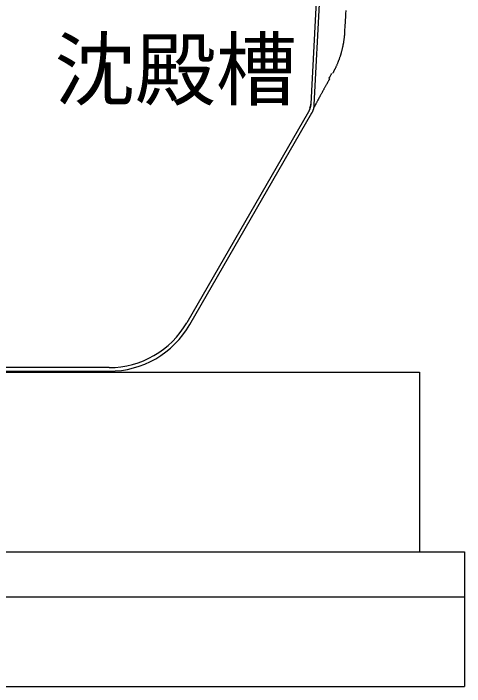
# Model space of a CAD drawing. Units: millimetres, scale not verified. Extents: x -23521 to 8910, y -6308 to 6308.
# Drawn here: x -3273 to -2771, y -3866 to -3117 of the extents above; entities that cross this region are included whole.
import ezdxf
from ezdxf.enums import TextEntityAlignment as Align

# ---------------------------------------------------------------- set-up
doc = ezdxf.new("R2010")
doc.units = ezdxf.units.MM
doc.header["$LTSCALE"] = 30
doc.linetypes.add('CHAIN1', pattern=[8, 5, -1, 1, -1])
doc.layers.add('0-1_空気管', color=3, linetype='Continuous', lineweight=25)
doc.layers.add('0-E_機器', color=2, linetype='Continuous', lineweight=25)
doc.styles.add('ＭＳ ゴシック', font='')
doc.styles.get('ＭＳ ゴシック').set_extended_font_data('MS Gothic')

msp = doc.modelspace()

# ---------------------------------------------------------------- linework, layer by layer
at = {"layer": '0-1_空気管'}
for p, q in [((-2938, -3218.68), (-2908.99, -2665.09)), ((-3076.59, -3463.09), (-2940.65, -3227.63))]:
    msp.add_line(p, q, dxfattribs=at)
for points in [[(-2912.78, -2661.09), (-2941.94, -3217.51), (-2941.96, -3217.77), (-2941.96, -3217.88), (-2941.97, -3218.01), (-2941.98, -3218.16), (-2941.99, -3218.33), (-2942, -3218.51), (-2942.02, -3218.69), (-2942.03, -3218.88), (-2942.05, -3219.08), (-2942.08, -3219.27), (-2942.11, -3219.47), (-2942.14, -3219.68), (-2942.17, -3219.89), (-2942.22, -3220.11), (-2942.27, -3220.35), (-2942.33, -3220.6), (-2942.4, -3220.88), (-2942.47, -3221.17), (-2942.56, -3221.49), (-2942.65, -3221.81), (-2942.75, -3222.14), (-2942.84, -3222.47), (-2942.94, -3222.79), (-2943.04, -3223.1), (-2943.14, -3223.39), (-2943.23, -3223.66), (-2943.32, -3223.9), (-2943.41, -3224.13), (-2943.49, -3224.34), (-2943.58, -3224.54), (-2943.66, -3224.73), (-2943.75, -3224.91), (-2943.83, -3225.09), (-2943.92, -3225.26), (-2944.01, -3225.43), (-2944.1, -3225.6), (-2944.19, -3225.75), (-2944.27, -3225.9)], [(-2903.02, -3113.63), (-2903.22, -3117.37), (-2903.41, -3120.93), (-2903.58, -3124.24), (-2903.74, -3127.24), (-2903.88, -3129.88), (-2904.27, -3137.33), (-2904.3, -3137.87), (-2904.31, -3138.1), (-2904.32, -3138.37), (-2904.34, -3138.68), (-2904.36, -3139.03), (-2904.38, -3139.4), (-2904.41, -3139.79), (-2904.43, -3140.19), (-2904.46, -3140.59), (-2904.49, -3141), (-2904.53, -3141.42), (-2904.57, -3141.85), (-2904.61, -3142.3), (-2904.67, -3142.77), (-2904.73, -3143.27), (-2904.79, -3143.81), (-2904.86, -3144.4), (-2904.95, -3145.04), (-2905.04, -3145.71), (-2905.14, -3146.4), (-2905.24, -3147.11), (-2905.34, -3147.82), (-2905.55, -3149.18), (-2905.65, -3149.81), (-2905.75, -3150.4), (-2905.84, -3150.94), (-2905.93, -3151.46), (-2906.03, -3151.97), (-2906.13, -3152.47)], [(-2906.13, -3152.47), (-2906.23, -3152.98), (-2906.35, -3153.53), (-2906.47, -3154.1), (-2906.62, -3154.72), (-2906.77, -3155.38), (-2906.93, -3156.06), (-2907.09, -3156.75), (-2907.26, -3157.44), (-2907.43, -3158.12), (-2907.59, -3158.77), (-2907.75, -3159.38), (-2907.89, -3159.95), (-2908.03, -3160.48), (-2908.17, -3160.98), (-2908.31, -3161.47), (-2908.46, -3161.96), (-2908.61, -3162.46), (-2908.77, -3162.98), (-2908.95, -3163.54), (-2909.14, -3164.14), (-2909.35, -3164.77), (-2909.57, -3165.43), (-2909.8, -3166.1), (-2910.03, -3166.76), (-2910.25, -3167.42), (-2910.47, -3168.05), (-2910.68, -3168.64), (-2910.88, -3169.19), (-2911.07, -3169.7), (-2911.25, -3170.19), (-2911.43, -3170.66), (-2911.62, -3171.13), (-2911.82, -3171.61), (-2912.02, -3172.11), (-2912.25, -3172.65), (-2912.5, -3173.22), (-2912.76, -3173.83), (-2913.04, -3174.46), (-2913.32, -3175.1)], [(-2913.32, -3175.1), (-2913.61, -3175.74), (-2913.89, -3176.36), (-2914.17, -3176.96), (-2914.43, -3177.53), (-2914.67, -3178.05), (-2914.9, -3178.53), (-2915.11, -3178.98), (-2915.32, -3179.39), (-2915.51, -3179.78), (-2915.7, -3180.16), (-2915.89, -3180.52), (-2916.07, -3180.87), (-2916.26, -3181.22), (-2916.44, -3181.56), (-2916.62, -3181.89), (-2916.79, -3182.2), (-2916.95, -3182.49), (-2917.1, -3182.76), (-2917.23, -3182.99), (-2917.6, -3183.64)], [(-2920.7, -3189.19), (-2920.99, -3189.71), (-2921.11, -3189.92), (-2921.26, -3190.19), (-2921.42, -3190.48), (-2921.6, -3190.81), (-2921.8, -3191.16), (-2922, -3191.53), (-2922.22, -3191.91), (-2922.65, -3192.68), (-2922.87, -3193.08), (-2923.1, -3193.49), (-2923.33, -3193.91), (-2923.58, -3194.36), (-2923.84, -3194.83), (-2924.13, -3195.34), (-2924.44, -3195.89), (-2924.77, -3196.49), (-2925.11, -3197.12), (-2925.48, -3197.77), (-2925.84, -3198.43), (-2926.21, -3199.09), (-2926.57, -3199.74), (-2926.91, -3200.37), (-2927.24, -3200.96), (-2927.54, -3201.5), (-2927.82, -3202), (-2928.08, -3202.49), (-2928.34, -3202.95), (-2928.6, -3203.41), (-2928.85, -3203.89), (-2929.12, -3204.38), (-2929.41, -3204.9), (-2929.72, -3205.46), (-2930.04, -3206.05), (-2930.38, -3206.67), (-2930.72, -3207.29), (-2931.06, -3207.91), (-2931.39, -3208.52), (-2931.71, -3209.1)], [(-2931.71, -3209.1), (-2932.01, -3209.65), (-2932.28, -3210.15), (-2932.54, -3210.62), (-2932.78, -3211.06), (-2933.01, -3211.49), (-2933.23, -3211.91), (-2933.47, -3212.33), (-2933.7, -3212.77), (-2933.95, -3213.23), (-2934.21, -3213.72), (-2934.49, -3214.24), (-2934.77, -3214.77), (-2935.06, -3215.3), (-2935.35, -3215.84), (-2935.62, -3216.35), (-2935.89, -3216.85), (-2936.13, -3217.31), (-2936.36, -3217.73), (-2936.56, -3218.12), (-2936.75, -3218.47), (-2936.92, -3218.79), (-2937.08, -3219.08), (-2937.22, -3219.36), (-2937.35, -3219.61), (-2937.48, -3219.86), (-2937.6, -3220.09), (-2937.72, -3220.31), (-2937.82, -3220.52), (-2937.92, -3220.71), (-2938.01, -3220.89), (-2938.09, -3221.05), (-2938.16, -3221.18), (-2938.36, -3221.56)], [(-2942.93, -3221.32), (-2942.94, -3221.36), (-2943, -3221.52), (-2943.02, -3221.56), (-2943.03, -3221.6), (-2943.04, -3221.63), (-2943.06, -3221.67), (-2943.07, -3221.7), (-2943.08, -3221.74), (-2943.1, -3221.77), (-2943.11, -3221.79), (-2943.11, -3221.82), (-2943.13, -3221.86), (-2943.14, -3221.88), (-2943.15, -3221.9), (-2943.15, -3221.91), (-2943.16, -3221.93), (-2943.17, -3221.95), (-2943.18, -3221.97), (-2943.2, -3222.04), (-2943.21, -3222.05), (-2943.22, -3222.07), (-2943.23, -3222.1), (-2943.24, -3222.13), (-2943.25, -3222.14), (-2943.25, -3222.15), (-2943.25, -3222.16), (-2943.26, -3222.16), (-2943.26, -3222.17), (-2943.26, -3222.17), (-2943.26, -3222.18), (-2943.27, -3222.18), (-2943.27, -3222.19), (-2943.27, -3222.19)], [(-2941.86, -3215.88), (-2941.87, -3216.19), (-2941.88, -3216.32), (-2941.89, -3216.47), (-2941.9, -3216.65), (-2941.91, -3216.83), (-2941.92, -3217.03), (-2941.94, -3217.22), (-2941.96, -3217.41), (-2941.98, -3217.59), (-2942, -3217.76), (-2942.02, -3217.91), (-2942.05, -3218.05), (-2942.08, -3218.19), (-2942.11, -3218.33), (-2942.14, -3218.47), (-2942.17, -3218.6), (-2942.21, -3218.75), (-2942.24, -3218.91), (-2942.32, -3219.23), (-2942.36, -3219.4), (-2942.4, -3219.56), (-2942.47, -3219.86), (-2942.51, -3219.98), (-2942.54, -3220.1), (-2942.56, -3220.2), (-2942.59, -3220.29), (-2942.61, -3220.37), (-2942.63, -3220.44), (-2942.66, -3220.51), (-2942.68, -3220.58), (-2942.7, -3220.65), (-2942.72, -3220.72), (-2942.82, -3221), (-2942.84, -3221.07), (-2942.86, -3221.13), (-2942.88, -3221.19), (-2942.9, -3221.24), (-2942.92, -3221.28), (-2942.93, -3221.32)], [(-2944.27, -3225.9), (-2944.34, -3226.03), (-2944.41, -3226.14), (-2944.59, -3226.46), (-3080.06, -3461.09)], [(-3166.66, -3511.09), (-3856.93, -3511.09)], [(-3858.71, -3515.09), (-3166.66, -3515.09)]]:
    msp.add_lwpolyline(points, dxfattribs=at)
at = {"layer": '0-1_空気管', "linetype": 'CHAIN1'}
for points in [[(-2940.65, -3227.63), (-2940.52, -3227.4), (-2940.46, -3227.31), (-2940.4, -3227.2), (-2940.32, -3227.06), (-2940.24, -3226.92), (-2940.16, -3226.76), (-2940.07, -3226.6), (-2939.98, -3226.43), (-2939.89, -3226.25), (-2939.8, -3226.08), (-2939.72, -3225.9), (-2939.63, -3225.71), (-2939.55, -3225.51), (-2939.47, -3225.3), (-2939.38, -3225.07), (-2939.29, -3224.83), (-2939.2, -3224.56), (-2939.1, -3224.27), (-2939, -3223.96), (-2938.9, -3223.64), (-2938.8, -3223.31), (-2938.7, -3222.98), (-2938.61, -3222.66), (-2938.53, -3222.34), (-2938.45, -3222.05), (-2938.38, -3221.77), (-2938.33, -3221.52), (-2938.27, -3221.28), (-2938.23, -3221.06), (-2938.19, -3220.85), (-2938.16, -3220.64), (-2938.13, -3220.44), (-2938.11, -3220.25), (-2938.09, -3220.05), (-2938.07, -3219.86), (-2938.06, -3219.67), (-2938.04, -3219.5), (-2938.03, -3219.33), (-2938.03, -3219.18)], [(-2938.03, -3219.18), (-2938.02, -3219.05), (-2938, -3218.68)]]:
    msp.add_lwpolyline(points, dxfattribs=at)
at = {"layer": '0-1_空気管'}
for radius in [100, 104]:
    msp.add_arc((-3166.66, -3411.09), radius, 270, 330, dxfattribs=at)
msp.add_ellipse((-18663.98, 9254.56), major_axis=(-1075.25, -22749.07), ratio=0.8345, start_param=1.031952, end_param=1.032243, dxfattribs=at)
at = {"layer": '0-E_機器'}
for p, q in [((-5910.66, -3516.09), (-2820.63, -3516.09)), ((-2820.63, -3516.09), (-2820.63, -3716.09)), ((-5960.66, -3716.09), (-2770.63, -3716.09)), ((-2770.63, -3716.09), (-2770.63, -3866.09)), ((-5960.66, -3766.09), (-2770.63, -3766.09)), ((-5960.66, -3866.09), (-2770.63, -3866.09))]:
    msp.add_line(p, q, dxfattribs=at)

# ---------------------------------------------------------------- texts
at = {"layer": '0-1_空気管', "color": 4, "style": 'ＭＳ ゴシック'}
msp.add_text('沈殿槽', height=65.98, dxfattribs=at).set_placement((-3227.58, -3231.99), align=Align.BOTTOM_LEFT)

doc.saveas('drawing.dxf')
